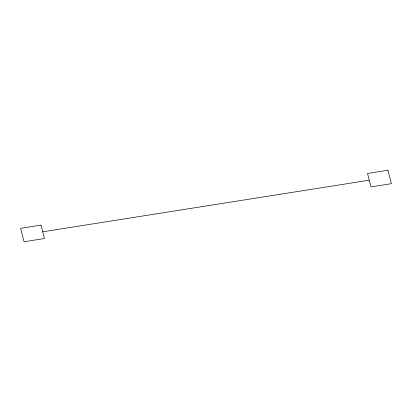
<?xml version="1.0" encoding="UTF-8"?>
<svg xmlns="http://www.w3.org/2000/svg" width="412" height="412" viewBox="0 0 412 412"><rect width="100%" height="100%" fill="white"/><g stroke="black" fill="none" stroke-linecap="round" stroke-linejoin="round"><path stroke-width="0.62" d="M42.745 231.812L369.255 180.188M41.009 225.101L20.6 228.33L24.071 241.746L44.475 238.517L41.009 225.101M387.929 170.254L367.525 173.483L370.991 186.899L391.4 183.67L387.929 170.254"/></g></svg>
